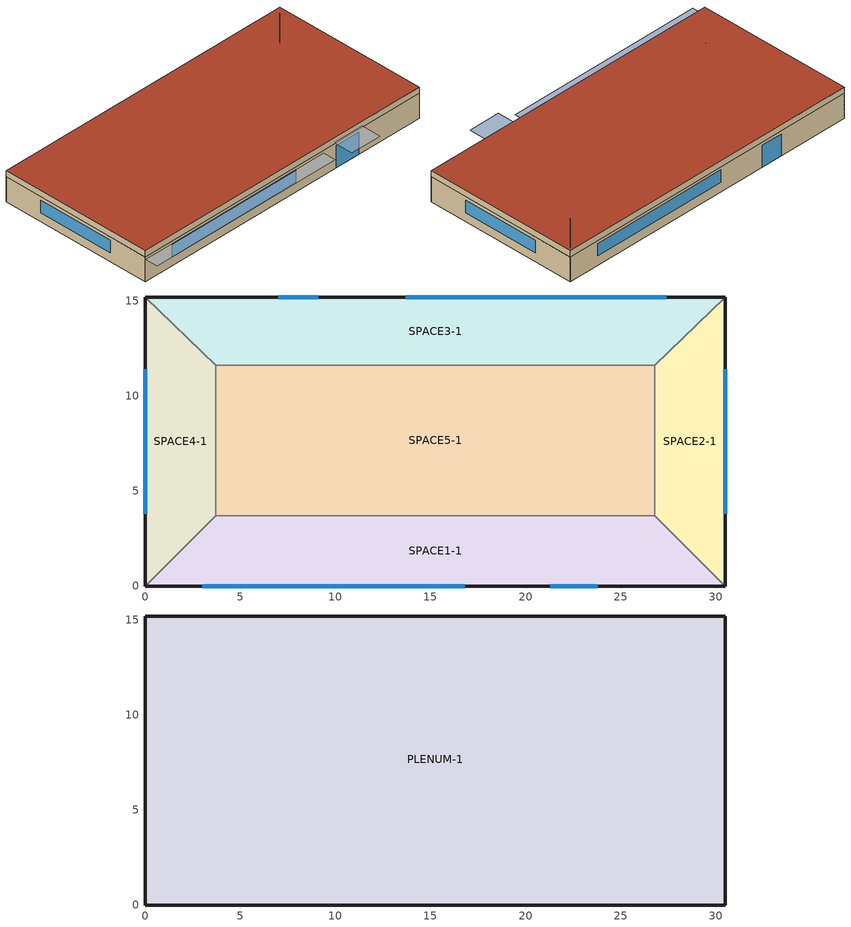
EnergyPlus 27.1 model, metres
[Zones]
SPACE1-1
 floor ground (FLOOR-SLAB-1): 26.8,3.7 30.5,0 0,0 3.7,3.7 z0
 wall outside (WALL-1): 0,0 30.5,0 z0:2.4
 wall to SPACE2-1 (INT-WALL-1): 30.5,0 26.8,3.7 z0:2.4
 wall to SPACE4-1 (INT-WALL-1): 3.7,3.7 0,0 z0:2.4
 wall to SPACE5-1 (INT-WALL-1): 26.8,3.7 3.7,3.7 z0:2.4
 window (Dbl Clr 3mm/13mm Air): 3,0 16.8,0 z0.9:2.1
 window (Sgl Grey 3mm): 21.3,0 23.8,0 z0:2.1
SPACE2-1
 floor ground (FLOOR-SLAB-1): 26.8,11.6 30.5,15.2 30.5,0 26.8,3.7 z0
 wall outside (WALL-1): 30.5,0 30.5,15.2 z0:2.4
 wall to SPACE3-1 (INT-WALL-1): 30.5,15.2 26.8,11.6 z0:2.4
 wall to SPACE5-1 (INT-WALL-1): 26.8,11.6 26.8,3.7 z0:2.4
 window (Dbl Clr 3mm/13mm Air): 30.5,3.8 30.5,11.4 z0.9:2.1
SPACE3-1
 floor ground (FLOOR-SLAB-1): 26.8,11.6 3.7,11.6 0,15.2 30.5,15.2 z0
 wall outside (WALL-1): 30.5,15.2 0,15.2 z0:2.4
 wall to SPACE4-1 (INT-WALL-1): 0,15.2 3.7,11.6 z0:2.4
 wall to SPACE5-1 (INT-WALL-1): 3.7,11.6 26.8,11.6 z0:2.4
 window (Dbl Clr 3mm/13mm Air): 27.4,15.2 13.7,15.2 z0.9:2.1
 window (Sgl Grey 3mm): 9.1,15.2 7,15.2 z0:2.1
SPACE4-1
 floor ground (FLOOR-SLAB-1): 3.7,3.7 0,0 0,15.2 3.7,11.6 z0
 wall outside (WALL-1): 0,15.2 0,0 z0:2.4
 wall to SPACE5-1 (INT-WALL-1): 3.7,3.7 3.7,11.6 z0:2.4
 window (Dbl Clr 3mm/13mm Air): 0,11.4 0,3.8 z0.9:2.1
SPACE5-1
 floor ground (FLOOR-SLAB-1): 26.8,11.6 26.8,3.7 3.7,3.7 3.7,11.6 z0
PLENUM-1
 floor to SPACE1-1 (CLNG-1): 26.8,3.7 30.5,0 0,0 3.7,3.7 z2.4
 floor to SPACE2-1 (CLNG-1): 26.8,11.6 30.5,15.2 30.5,0 26.8,3.7 z2.4
 floor to SPACE3-1 (CLNG-1): 26.8,11.6 3.7,11.6 0,15.2 30.5,15.2 z2.4
 floor to SPACE4-1 (CLNG-1): 3.7,3.7 0,0 0,15.2 3.7,11.6 z2.4
 floor to SPACE5-1 (CLNG-1): 26.8,11.6 26.8,3.7 3.7,3.7 3.7,11.6 z2.4
 wall outside (WALL-1): 0,0 30.5,0 30.5,15.2 0,15.2 0,0 z2.4:3
 roof outside (ROOF-1): 0,15.2 0,0 30.5,0 30.5,15.2 z3
shading: 0,-1.3 0,0 19.8,0 19.8,-1.3 z2.2; 21,-2 21,0 24.1,0 24.1,-2 z2.6
[Building]
Building: North Axis {deg}=30; Terrain=City; Loads Convergence Tolerance Value {W}=0.04; Temperature Convergence Tolerance Value {deltaC}=0.4; Solar Distribution=FullExterior; Maximum Number of Warmup Days=25; Minimum Number of Warmup Days=6
[Site:Location]
Miami Intl Ap FL USA TMY3 WMO=722020: Latitude {deg}=25.82; Longitude {deg}=-80.3; Time Zone {hr}=-5; Elevation {m}=11
[SizingPeriod:DesignDay] Day of Month=21; Humidity Condition Type=Wetbulb; Barometric Pressure {Pa}=101217; Rain Indicator=No; Snow Indicator=No; Daylight Saving Time Indicator=No; Solar Model Indicator=ASHRAEClearSky
Name | Month | Day Type | Maximum Dry-Bulb Temperature {C} | Daily Dry-Bulb Temperature Range {deltaC} | Wetbulb or DewPoint at Maximum Dry-Bulb {C} | Wind Speed {m/s} | Wind Direction {deg} | Sky Clearness
Miami Intl Ap Ann Htg 99.6% Condns DB | 1 | WinterDesignDay | 8.7 | 0 | 8.7 | 3.8 | 340 | 0
Miami Intl Ap Ann Clg .4% Condns DB=>MWB | 7 | SummerDesignDay | 33.2 | 6.7 | 25.3 | 4.5 | 140 | 1
[Site:GroundTemperature:BuildingSurface]
20.03, 20.03, 20.13, 20.3, 20.43, 20.52, 20.62, 20.77, 20.78, 20.55, 20.44, 20.2
[Material] Thermal Absorptance=0.9
Name | Roughness | Thickness {m} | Conductivity {W/m-K} | Density {kg/m3} | Specific Heat {J/kg-K} | Solar Absorptance | Visible Absorptance
RG01 | Rough | 0.0127 | 1.442 | 881 | 1674 | 0.65 | 0.65
BR01 | VeryRough | 0.0095 | 0.162 | 1121 | 1464 | 0.7 | 0.7
IN46 | VeryRough | 0.0762 | 0.023 | 24 | 1590 | 0.5 | 0.5
WD01 | MediumSmooth | 0.0191 | 0.115 | 513 | 1381 | 0.78 | 0.78
PW03 | MediumSmooth | 0.0127 | 0.115 | 545 | 1213 | 0.78 | 0.78
IN02 | Rough | 0.0901 | 0.043 | 10 | 837 | 0.75 | 0.75
GP01 | MediumSmooth | 0.0127 | 0.16 | 801 | 837 | 0.75 | 0.75
GP02 | MediumSmooth | 0.0159 | 0.16 | 801 | 837 | 0.75 | 0.75
CC03 | MediumRough | 0.1016 | 1.31 | 2243 | 837 | 0.65 | 0.65
[Material:NoMass] Roughness=Rough
Name | Thermal Resistance {m2-K/W} | Thermal Absorptance | Solar Absorptance | Visible Absorptance
CP01 | 0.367 | 0.9 | 0.75 | 0.75
MAT-CLNG-1 | 0.652259 | 0.65 | 0.65 | 0.65
[Material:AirGap]
AL21: Thermal Resistance {m2-K/W}=0.157
[Construction]
ROOF-1: RG01, BR01, IN46, WD01
WALL-1: WD01, PW03, IN02, GP01
CLNG-1: MAT-CLNG-1
FLOOR-SLAB-1: CC03, CP01
INT-WALL-1: GP02, AL21, GP02
Dbl Clr 3mm/13mm Air: CLEAR 3MM, AIR 13MM, CLEAR 3MM
Sgl Grey 3mm: GREY 3MM
[WindowMaterial:Gas]
AIR 13MM: Gas Type=Air; Thickness {m}=0.0127
[WindowMaterial:Glazing] Optical Data Type=SpectralAverage; Thickness {m}=0.003; Infrared Transmittance at Normal Incidence=0; Front Side Infrared Hemispherical Emissivity=0.84; Back Side Infrared Hemispherical Emissivity=0.84; Conductivity {W/m-K}=0.9
Name | Solar Transmittance at Normal Incidence | Front Side Solar Reflectance at Normal Incidence | Back Side Solar Reflectance at Normal Incidence | Visible Transmittance at Normal Incidence | Front Side Visible Reflectance at Normal Incidence | Back Side Visible Reflectance at Normal Incidence
CLEAR 3MM | 0.837 | 0.075 | 0.075 | 0.898 | 0.081 | 0.081
GREY 3MM | 0.626 | 0.061 | 0.061 | 0.611 | 0.061 | 0.061
[AirConditioner:VariableRefrigerantFlow:FluidTemperatureControl]
Heat Pump=VRF Heat Pump; Availability Schedule=VRFCondAvailSched; Zone Terminal Unit List=VRF Heat Pump TU List; Refrigerant Type=R410A; Rated Evaporative Capacity {W}=41300; Rated Compressor Power Per Unit of Rated Evaporative Capacity=0.344; Minimum Outdoor Air Temperature in Cooling Mode {C}=-5; Maximum Outdoor Air Temperature in Cooling Mode {C}=43; Minimum Outdoor Air Temperature in Heating Mode {C}=-20; Maximum Outdoor Air Temperature in Heating Mode {C}=22; Reference Outdoor Unit Superheating {deltaC}=3; Reference Outdoor Unit Subcooling {deltaC}=3; Refrigerant Temperature Control Algorithm for Indoor Unit=ConstantTemp; Reference Evaporating Temperature for Indoor Unit {C}=6; Reference Condensing Temperature for Indoor Unit {C}=44; Variable Evaporating Temperature Minimum for Indoor Unit {C}=6; Variable Evaporating Temperature Maximum for Indoor Unit {C}=13; Variable Condensing Temperature Minimum for Indoor Unit {C}=42; Variable Condensing Temperature Maximum for Indoor Unit {C}=46; Outdoor Unit Fan Power Per Unit of Rated Evaporative Capacity=4.12E-3; Outdoor Unit Fan Flow Rate Per Unit of Rated Evaporative Capacity {m3/s-W}=7.26E-5; Outdoor Unit Evaporating Temperature Function of Superheating Curve=OUEvapTempCurve; Outdoor Unit Condensing Temperature Function of Subcooling Curve=OUCondTempCurve; Diameter of Main Pipe Connecting Outdoor Unit to the First Branch Joint {m}=0.0508; Length of Main Pipe Connecting Outdoor Unit to the First Branch Joint {m}=30; Equivalent Length of Main Pipe Connecting Outdoor Unit to the First Branch Joint {m}=36; Height Difference Between Outdoor Unit and Indoor Units {m}=5; Main Pipe Insulation Thickness {m}=0.02; Main Pipe Insulation Thermal Conductivity {W/m-K}=0.032; Crankcase Heater Power per Compressor {W}=33; Number of Compressors=1; Ratio of Compressor Size to Total Compressor Capacity {W/W}=0.33; Maximum Outdoor Dry-Bulb Temperature for Crankcase Heater {C}=7; Compressor maximum delta Pressure {Pa}=4500000; Number of Compressor Loading Index Entries=3; Compressor Speed at Loading Index 1 {rev/min}=1500; Loading Index 1 Evaporative Capacity Multiplier Function of Temperature Curve=MinSpdCooling; Loading Index 1 Compressor Power Multiplier Function of Temperature Curve=MinSpdPower; Compressor Speed at Loading Index 2 {rev/min}=3600; Loading Index 2 Evaporative Capacity Multiplier Function of Temperature Curve=Spd1Cooling; Loading Index 2 Compressor Power Multiplier Function of Temperature Curve=Spd1Power; Compressor Speed at Loading Index 3 {rev/min}=6000; Loading Index 3 Evaporative Capacity Multiplier Function of Temperature Curve=Spd2Cooling; Loading Index 3 Compressor Power Multiplier Function of Temperature Curve=Spd2Power
[ZoneTerminalUnitList]
VRF Heat Pump TU List: Zone Terminal Unit Name 1=TU3; Zone Terminal Unit Name 2=TU4; Zone Terminal Unit Name 3=TU1; Zone Terminal Unit Name 4=TU2; Zone Terminal Unit Name 5=TU5
[ZoneHVAC:TerminalUnit:VariableRefrigerantFlow] Terminal Unit Availability Schedule=VRFAvailSched; Cooling Supply Air Flow Rate {m3/s}=autosize; No Cooling Supply Air Flow Rate {m3/s}=autosize; Heating Supply Air Flow Rate {m3/s}=autosize; No Heating Supply Air Flow Rate {m3/s}=autosize; Cooling Outdoor Air Flow Rate {m3/s}=autosize; Heating Outdoor Air Flow Rate {m3/s}=autosize; No Load Outdoor Air Flow Rate {m3/s}=autosize; Supply Air Fan Operating Mode Schedule=VRFFanSchedule; Supply Air Fan Placement=drawthrough; Zone Terminal Unit On Parasitic Electric Energy Use {W}=30; Zone Terminal Unit Off Parasitic Electric Energy Use {W}=20
Name | Supply Air Fan Object | Outside Air Mixer Object | Cooling Coil Object | Heating Coil Object
TU1 | TU1 VRF Supply Fan | TU1 OA Mixer | TU1 VRF DX Cooling Coil | TU1 VRF DX Heating Coil
TU2 | TU2 VRF Supply Fan | TU2 OA Mixer | TU2 VRF DX Cooling Coil | TU2 VRF DX Heating Coil
TU3 | TU3 VRF Supply Fan | TU3 OA Mixer | TU3 VRF DX Cooling Coil | TU3 VRF DX Heating Coil
TU4 | TU4 VRF Supply Fan | TU4 OA Mixer | TU4 VRF DX Cooling Coil | TU4 VRF DX Heating Coil
TU5 | TU5 VRF Supply Fan | TU5 OA Mixer | TU5 VRF DX Cooling Coil | TU5 VRF DX Heating Coil
[Fan:SystemModel] Availability Schedule=VRFAvailSched; Design Maximum Air Flow Rate {m3/s}=autosize; Speed Control Method=Continuous; Electric Power Minimum Flow Rate Fraction=0; Design Pressure Rise {Pa}=600; Motor Efficiency=0.9; Motor In Air Stream Fraction=1; Design Electric Power Consumption {W}=autosize; Design Power Sizing Method=TotalEfficiencyAndPressure; Fan Total Efficiency=0.7
Name | Electric Power Function of Flow Fraction Curve
TU1 VRF Supply Fan | TU1 VRF Supply Fan_curve
TU2 VRF Supply Fan | TU2 VRF Supply Fan_curve
TU3 VRF Supply Fan | TU3 VRF Supply Fan_curve
TU4 VRF Supply Fan | TU4 VRF Supply Fan_curve
TU5 VRF Supply Fan | TU5 VRF Supply Fan_curve
[Coil:Cooling:DX:VariableRefrigerantFlow:FluidTemperatureControl] Availability Schedule=VRFAvailSched; Rated Total Cooling Capacity {W}=autosize; Rated Sensible Heat Ratio=autosize; Indoor Unit Reference Superheating {deltaC}=3; Indoor Unit Evaporating Temperature Function of Superheating Curve=IUEvapTempCurve
TU1 VRF DX Cooling Coil; TU2 VRF DX Cooling Coil; TU3 VRF DX Cooling Coil; TU4 VRF DX Cooling Coil; TU5 VRF DX Cooling Coil
[Coil:Heating:DX:VariableRefrigerantFlow:FluidTemperatureControl] Availability Schedule=VRFAvailSched; Rated Total Heating Capacity {W}=autosize; Indoor Unit Reference Subcooling {deltaC}=5; Indoor Unit Condensing Temperature Function of Subcooling Curve=IUCondTempCurve
TU1 VRF DX Heating Coil; TU2 VRF DX Heating Coil; TU3 VRF DX Heating Coil; TU4 VRF DX Heating Coil; TU5 VRF DX Heating Coil
[Zone] Type=1; Multiplier=1
Name | Ceiling Height {m} | Volume {m3}
PLENUM-1 | 0.6096 | 283.2
SPACE1-1; SPACE3-1 | 2.4384 | 239.247
SPACE2-1; SPACE4-1 | 2.4384 | 103.311
SPACE5-1 | 2.4384 | 447.683
[ZoneInfiltration:DesignFlowRate] Schedule=INFIL-SCH; Design Flow Rate Calculation Method=flow/zone; Constant Term Coefficient=0; Temperature Term Coefficient=0; Velocity Term Coefficient=0.2237; Velocity Squared Term Coefficient=0
Name | Zone or ZoneList or Space or SpaceList | Design Flow Rate {m3/s}
SPACE1-1 Infil 1 | SPACE1-1 | 0.0167
SPACE2-1 Infil 1 | SPACE2-1 | 0.00717
SPACE3-1 Infil 1 | SPACE3-1 | 0.0167
SPACE4-1 Infil 1 | SPACE4-1 | 0.00717
SPACE5-1 Infil 1 | SPACE5-1 | 0.031089
[People] Number of People Schedule=OCCUPY-1; Number of People Calculation Method=people; Fraction Radiant=0.3; Sensible Heat Fraction=AutoCalculate; Activity Level Schedule=ActSchd
Name | Zone or ZoneList or Space or SpaceList | Number of People
SPACE1-1 People 1 | SPACE1-1 | 11
SPACE2-1 People 1 | SPACE2-1 | 5
SPACE3-1 People 1 | SPACE3-1 | 11
SPACE4-1 People 1 | SPACE4-1 | 5
SPACE5-1 People 1 | SPACE5-1 | 20
[Lights] Schedule=LIGHTS-1; Design Level Calculation Method=Watts/Area; Watts per Floor Area {W/m2}=16.15; Return Air Fraction=0; Fraction Radiant=0.59; Fraction Visible=0.2; Fraction Replaceable=0
Name | Zone or ZoneList or Space or SpaceList
SPACE1-1 Lights 1 | SPACE1-1
SPACE2-1 Lights 1 | SPACE2-1
SPACE3-1 Lights 1 | SPACE3-1
SPACE4-1 Lights 1 | SPACE4-1
SPACE5-1 Lights 1 | SPACE5-1
[ElectricEquipment] Schedule=EQUIP-1; Design Level Calculation Method=Watts/Area; Watts per Floor Area {W/m2}=10.76; Fraction Latent=0; Fraction Radiant=0.3; Fraction Lost=0
Name | Zone or ZoneList or Space or SpaceList
SPACE1-1 ElecEq 1 | SPACE1-1
SPACE2-1 ElecEq 1 | SPACE2-1
SPACE3-1 ElecEq 1 | SPACE3-1
SPACE4-1 ElecEq 1 | SPACE4-1
SPACE5-1 ElecEq 1 | SPACE5-1
[Sizing:Zone] Zone Cooling Design Supply Air Temperature Input Method=SupplyAirTemperature; Zone Cooling Design Supply Air Temperature {C}=13.5; Zone Heating Design Supply Air Temperature Input Method=SupplyAirTemperature; Zone Heating Design Supply Air Temperature {C}=50; Zone Cooling Design Supply Air Humidity Ratio {kgWater/kgDryAir}=0.009; Zone Heating Design Supply Air Humidity Ratio {kgWater/kgDryAir}=0.004; Zone Heating Sizing Factor=0; Zone Cooling Sizing Factor=0; Cooling Design Air Flow Method=DesignDay; Cooling Design Air Flow Rate {m3/s}=0; Heating Design Air Flow Method=DesignDay; Heating Design Air Flow Rate {m3/s}=0; Account for Dedicated Outdoor Air System=No; Dedicated Outdoor Air System Control Strategy=NeutralSupplyAir; Dedicated Outdoor Air Low Setpoint Temperature for Design {C}=autosize; Dedicated Outdoor Air High Setpoint Temperature for Design {C}=autosize
Name | Design Specification Outdoor Air Object
SPACE1-1 | SZ DSOA SPACE1-1
SPACE2-1 | SZ DSOA SPACE2-1
SPACE3-1 | SZ DSOA SPACE3-1
SPACE4-1 | SZ DSOA SPACE4-1
SPACE5-1 | SZ DSOA SPACE5-1
[DesignSpecification:OutdoorAir] Outdoor Air Method=Sum; Outdoor Air Flow per Person {m3/s-person}=0.00472; Outdoor Air Flow per Zone Floor Area {m3/s-m2}=0.000508; Outdoor Air Flow per Zone {m3/s}=0
SZ DSOA SPACE1-1; SZ DSOA SPACE2-1; SZ DSOA SPACE3-1; SZ DSOA SPACE4-1; SZ DSOA SPACE5-1
[ZoneControl:Thermostat] Control Type Schedule=Zone Control Type Sched; Control 1=DualSetPoint
Name | Zone or ZoneList
SPACE1-1 Control | SPACE1-1
SPACE2-1 Control | SPACE2-1
SPACE3-1 Control | SPACE3-1
SPACE4-1 Control | SPACE4-1
SPACE5-1 Control | SPACE5-1
[ThermostatSetpoint:DualSetpoint]
DualSetPoint: Heating Setpoint Temperature Schedule=Htg-SetP-Sch; Cooling Setpoint Temperature Schedule=Clg-SetP-Sch
[Zone equipment]
SPACE1-1: TU1
SPACE2-1: TU2
SPACE3-1: TU3
SPACE4-1: TU4
SPACE5-1: TU5
[Schedule:Compact]
VRFCondAvailSched: Through: 12/31, For: AllDays, Until: 12:00, 1, Until: 13:00, 1, Until: 24:00, 1
VRFFanSchedule: Through: 12/31, For: AllDays, Until: 7:00, 1, Until: 18:00, 1, Until: 24:00, 1
VRFAvailSched: Through: 3/31, For: AllDays, Until: 24:00, 1, Through: 9/30, For: WeekDays, Until: 7:00, 1, Until: 17:00, 1, Until: 24:00, 1, For: SummerDesignDay WinterDesignDay, Until: 24:00, 1, For: AllOtherDays, Until: 24:00, 1, Through: 12/31, For: AllDays, Until: 24:00, 1
OCCUPY-1: Through: 12/31, For: WeekDays SummerDesignDay CustomDay1 CustomDay2, Until: 8:00, 0, Until: 11:00, 1, Until: 12:00, 0.8, Until: 13:00, 0.4, Until: 14:00, 0.8, Until: 18:00, 1, Until: 19:00, 0.5, Until: 21:00, 0.1, Until: 24:00, 0, For: Weekends WinterDesignDay Holiday, Until: 24:00, 0
LIGHTS-1: Through: 12/31, For: WeekDays SummerDesignDay CustomDay1 CustomDay2, Until: 8:00, 0.05, Until: 9:00, 0.9, Until: 10:00, 0.95, Until: 11:00, 1, Until: 12:00, 0.95, Until: 13:00, 0.8, Until: 14:00, 0.9, Until: 18:00, 1, Until: 19:00, 0.6, Until: 21:00, 0.2, Until: 24:00, 0.05, For: Weekends WinterDesignDay Holiday, Until: 24:00, 0.05
EQUIP-1: Through: 12/31, For: WeekDays SummerDesignDay CustomDay1 CustomDay2, Until: 8:00, 0.02, Until: 9:00, 0.4, Until: 14:00, 0.9, Until: 15:00, 0.8, Until: 16:00, 0.7, Until: 18:00, 0.5, Until: 20:00, 0.3, Until: 24:00, 0.02, For: Weekends WinterDesignDay Holiday, Until: 24:00, 0.2
INFIL-SCH: Through: 3/31, For: AllDays, Until: 24:00, 1, Through: 10/31, For: AllDays, Until: 24:00, 0, Through: 12/31, For: AllDays, Until: 24:00, 1
ActSchd: Through: 12/31, For: AllDays, Until: 24:00, 117.24
Htg-SetP-Sch: Through: 12/31, For: SummerDesignDay, Until: 24:00, 21.1, For: WinterDesignDay, Until: 24:00, 21.1, For: WeekDays, Until: 7:00, 21.1, Until: 18:00, 21.1, Until: 24:00, 21.1, For: WeekEnds Holiday, Until: 7:00, 21.1, Until: 13:00, 21.1, Until: 24:00, 21.1, For: AllOtherDays, Until: 7:00, 21.1, Until: 18:00, 21.1, Until: 24:00, 21.1
Clg-SetP-Sch: Through: 12/31, For: SummerDesignDay, Until: 24:00, 23.9, For: WinterDesignDay, Until: 24:00, 23.9, For: WeekDays, Until: 7:00, 23.9, Until: 18:00, 23.9, Until: 24:00, 23.9, For: WeekEnds Holiday, Until: 7:00, 23.9, Until: 13:00, 23.9, Until: 24:00, 23.9, For: AllOtherDays, Until: 7:00, 23.9, Until: 18:00, 23.9, Until: 24:00, 23.9
Zone Control Type Sched: Through: 12/31, For: SummerDesignDay, Until: 24:00, 4, For: WinterDesignDay, Until: 24:00, 4, For: AllOtherDays, Until: 24:00, 4
[Curve:Quadratic] Minimum Value of x=0; Input Unit Type for X=Temperature; Output Unit Type=Temperature
Name | Coefficient1 Constant | Coefficient2 x | Coefficient3 x**2 | Maximum Value of x
OUEvapTempCurve | 0 | 6.05E-1 | 2.50E-2 | 15
OUCondTempCurve | 0 | -2.91 | 1.18 | 20
IUEvapTempCurve | 0 | 0.843 | 0 | 15
IUCondTempCurve | -1.85 | 0.411 | 0.0196 | 20
[Curve:Biquadratic] Minimum Value of x=15; Maximum Value of x=65; Minimum Value of y=-30; Maximum Value of y=15; Input Unit Type for X=Temperature; Input Unit Type for Y=Temperature; Output Unit Type=Dimensionless
Name | Coefficient1 Constant | Coefficient2 x | Coefficient3 x**2 | Coefficient4 y | Coefficient5 y**2 | Coefficient6 x*y
MinSpdCooling | 3.19E-01 | -0.00126 | -2.15e-05 | 1.20E-02 | 1.05E-04 | -8.66e-05
MinSpdPower | 8.79E-02 | -0.000172 | 6.93E-05 | -3.38e-05 | -8.1e-06 | -1.04e-05
Spd1Cooling | 8.12E-01 | -0.00423 | -4.11e-05 | 2.97E-02 | 2.67E-04 | -0.000223
Spd1Power | 3.26E-01 | -0.0022 | 1.42E-04 | 2.82E-03 | 2.86E-05 | -3.5e-05
Spd2Cooling | 1.32E+00 | -0.0062 | -7.1e-05 | 4.89E-02 | 4.59E-04 | -0.000367
Spd2Power | 6.56E-01 | -0.00371 | 2.07E-04 | 1.05E-02 | 7.36E-05 | -0.000157
[Curve:Quartic] Coefficient1 Constant=0.059; Coefficient2 x=0; Coefficient3 x**2=0; Coefficient4 x**3=0.928; Coefficient5 x**4=0; Minimum Value of x=0; Maximum Value of x=1; Minimum Curve Output=0; Maximum Curve Output=5; Input Unit Type for X=Dimensionless; Output Unit Type=Dimensionless
TU1 VRF Supply Fan_curve; TU2 VRF Supply Fan_curve; TU3 VRF Supply Fan_curve; TU4 VRF Supply Fan_curve; TU5 VRF Supply Fan_curve
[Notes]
VariableRefrigerantFlow_FluidTCtrl_5Zone.idf
Basic file description:  1 story building divided into 4 exterior and one interior conditioned zones and return plenum.
Highlights:              New physics based VRF model applicable for Fluid Temperature Control.
Simulation Location/Run: Miami Intl Ap FL USA TMY3 722020, 2 design days, 2 run periods,
Location:                Miami, FL
Design Days:             Miami Intl Ap FL USA Annual Heating 99.6%, MaxDB=8.7°C
Miami Intl Ap FL USA Annual Cooling (DB=>MWB) .4%, MaxDB=33.2°C MWB=25.3°C
Run Period (Weather File): Winter 2/1, Summer 7/1, Miami Intl Ap FL USA 722020
Run Control:             Zone and System sizing with weather file run control
Building: Single floor rectangular building 100 ft x 50 ft. 5 zones - 4 exterior, 1 interior, zone height 8 feet.
Exterior zone depth is 12 feet. There is a 2 foot high return plenum: the overall building height is
10 feet. There are windows on all 4 facades; the south and north facades have glass doors.
The south facing glass is shaded by overhangs. The walls are woodshingle over plywood, R11 insulation,
and gypboard. The roof is a gravel built up roof with R-3 mineral board insulation and plywood sheathing.
The windows are of various single and double pane construction with 3mm and 6mm glass and either 6mm or
13mm argon or air gap.  The window to wall ratio is approximately 0.29.
The south wall and door have overhangs.
The building is oriented 30 degrees east of north.
Floor Area:        463.6 m2 (5000 ft2)
Number of Stories: 1
Zone Description Details:
Internal gains description:     lighting is 1.5 watts/ft2, office equip is 1.0 watts/ft2. There is 1 occupant
per 100 ft2 of floor area. The infiltration is 0.25 air changes per hour.
Interzone Surfaces:             6 interzone surfaces (see diagram)
Internal Mass:                  None
Windows:                        4 ea.: 1) Double pane clear, 3mm glass, 13mm air gap
2) Double pane clear, 3mm glass, 13mm argon gap
3) Double pane clear, 6mm glass, 6mm air gap
4) Double pane lowE,  6mm lowE glass outside, 6mm air gap, 6mm clear glass
Doors:                          2 ea.:    Single pane grey,  3mm glass
Detached Shading:               None
Daylight:                       None
Natural Ventilation:            None
Compact Schedules:              Yes
HVAC:                           The VRF system uses DX cooling and DX heating coils in each of 5 terminal units.
Once all terminal units are simulated, the condenser attached to those terminal
units is then simulated. The input is partially autosized.
Terminal units are set to provide a fixed amount of outdoor air.
Zonal Equipment:                ZoneHVAC:TerminalUnit:VariableRefrigerantFlow
Central Air Handling Equipment: No (uses AirConditioner:VariableRefrigerantFlow:FluidTemperatureControl condenser object)
System Equipment Autosize:      Yes
Purchased Cooling:              None
Purchased Heating:              None
Coils:                          Coil:Cooling:DX:VariableRefrigerantFlow:FluidTemperatureControl,
Coil:Heating:DX:VariableRefrigerantFlow:FluidTemperatureControl
Pumps:                          None
Boilers:                        None
Chillers:                       None
Standard Reports:               None
Timestep or Hourly Variables:   Hourly
Time bins Report:               None
HTML Report:                    None
Environmental Emissions:        None
Utility Tariffs:                None
